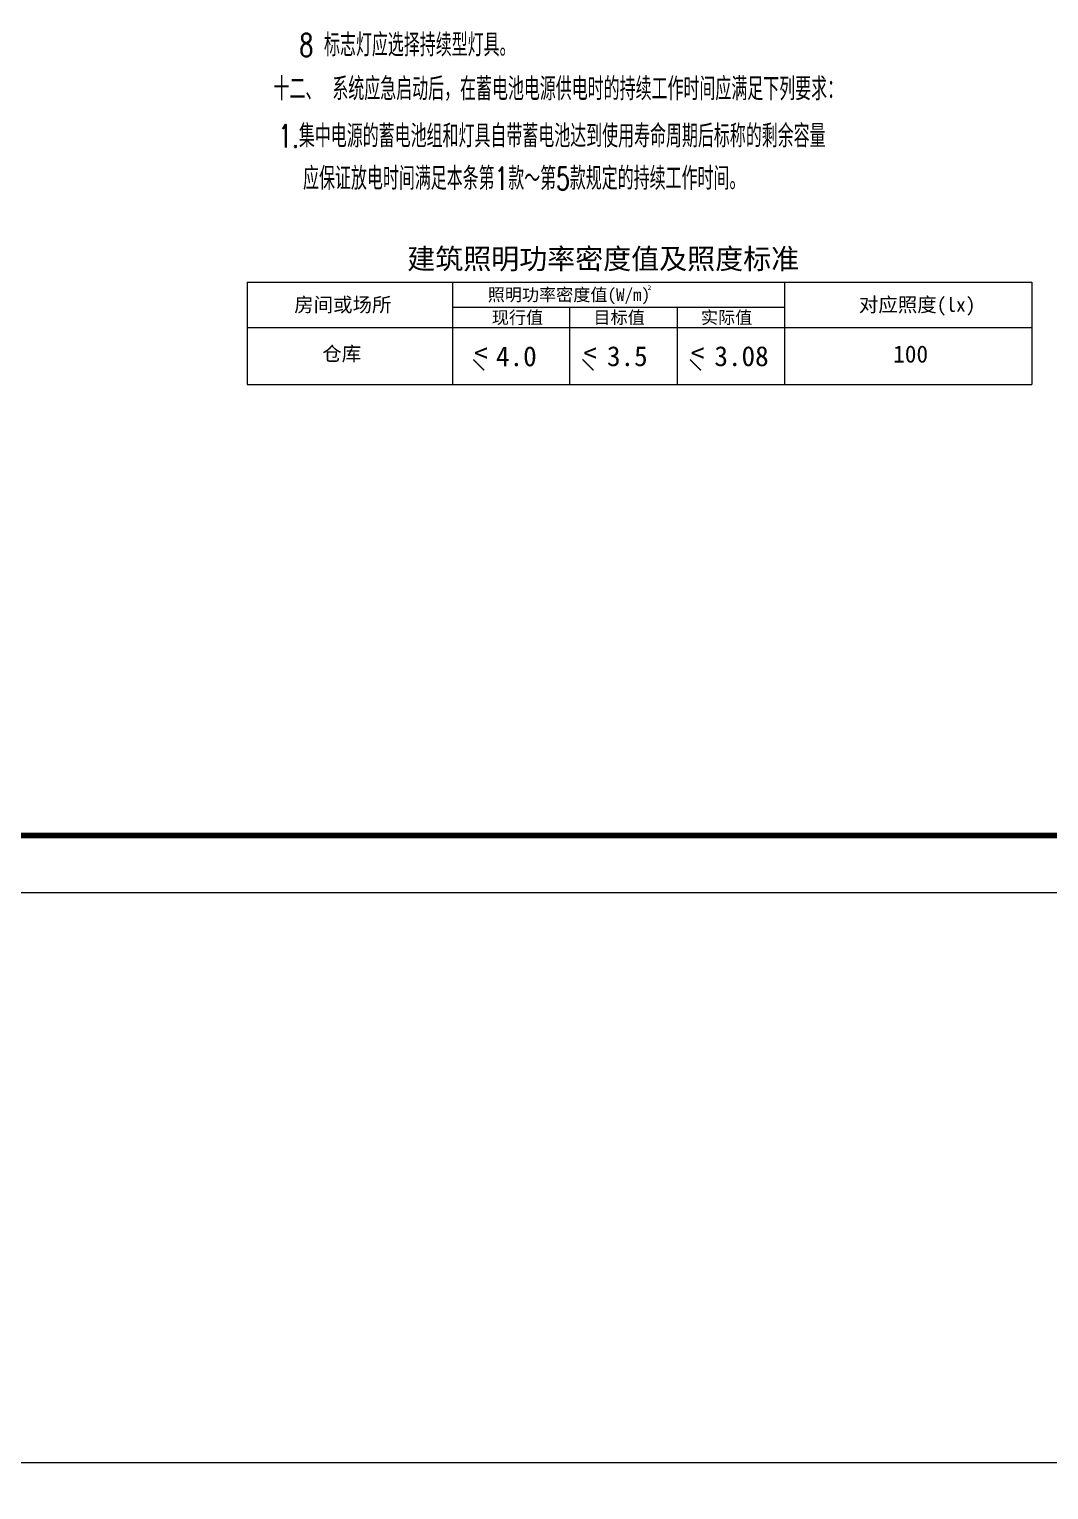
# Model space of a CAD drawing. Header units: inches. Extents: x -3272461 to -2504170, y 403793 to 1071042.
# Drawn here: x -3000102 to -2982215, y 898656 to 924275 of the extents above; entities that cross this region are included whole.
import ezdxf

# ---------------------------------------------------------------- set-up
doc = ezdxf.new("R2010")
doc.units = ezdxf.units.IN
doc.header["$LTSCALE"] = 1000
doc.header["$MEASUREMENT"] = 0
doc.layers.get('0').update_dxf_attribs({"lineweight": 18})
doc.layers.add('PUB_TITLE', color=153, linetype='Continuous', lineweight=18)
doc.layers.add('电气', color=7, linetype='Continuous', lineweight=18)
doc.styles.add('_HZTXT', font='simplex.shx', dxfattribs={"width": 0.8, "bigfont": 'hztxt.shx'})
doc.styles.add('黑体', font='', dxfattribs={"width": 0.8})
doc.styles.get('黑体').set_extended_font_data('黑体')

msp = doc.modelspace()

# ---------------------------------------------------------------- linework, layer by layer
for p, q in [((-2996278.3, 919841), (-2982511.9, 919841)), ((-2996278.3, 919841), (-2996278.3, 918041)), ((-2982511.9, 919841), (-2982511.9, 918041)), ((-2996278.3, 919041), (-2982511.9, 919041)), ((-2996278.3, 918041), (-2982511.9, 918041))]:
    msp.add_line(p, q)
at = {"color": 0}
msp.add_line((-2988735.5, 919398), (-2988735.5, 918041), dxfattribs=at)
for points in [[(-2992310.8, 918484.2, 25, 25, 0), (-2992118.4, 918291.7, 25, 25, 0)], [(-2990394.9, 918484.2, 25, 25, 0), (-2990202.5, 918291.7, 25, 25, 0)], [(-2988509.9, 918484.2, 25, 25, 0), (-2988317.4, 918291.7, 25, 25, 0)]]:
    msp.add_lwpolyline(points, format="xyseb")
at = {"layer": 'PUB_TITLE'}
for points in [[(-2970402.2, 909130.6), (-2970402.2, 951130.6), (-3029802.2, 951130.6), (-3029802.2, 909130.6)], [(-2970402.2, 857130.6), (-2970402.2, 899130.6), (-3029802.2, 899130.6), (-3029802.2, 857130.6)]]:
    msp.add_lwpolyline(points, close=True, dxfattribs=at)
msp.add_lwpolyline([(-2971402.2, 910130.6, 100, 100, 0), (-2971402.2, 950130.6, 100, 100, 0), (-3027302.2, 950130.6, 100, 100, 0), (-3027302.2, 910130.6, 100, 100, 0)], format="xyseb", close=True, dxfattribs=at)
at = {"layer": '电气'}
for p, q in [((-2992673.9, 919841), (-2992673.9, 918041)), ((-2986850.5, 919841), (-2986850.5, 918041)), ((-2992673.9, 919398), (-2986850.5, 919398)), ((-2990620.6, 919398), (-2990620.6, 918041)), ((-2988735.5, 919398), (-2988735.5, 918041))]:
    msp.add_line(p, q, dxfattribs=at)

# ---------------------------------------------------------------- texts
at = {"color": 7, "style": '_HZTXT', "width": 0.7}
for s, p in [('1.集中电源的蓄电池组和灯具自带蓄电池达到使用寿命周期后标称的剩余容量', (-2995730.8, 922201.4)), ('应保证放电时间满足本条第1款～第5款规定的持续工作时间。', (-2995297.5, 921457.4))]:
    msp.add_text(s, height=400, dxfattribs=at).set_placement(p)
at = {"style": '黑体'}
for s, height, p in [('建筑照明功率密度值及照度标准', 360, (-2993469.6, 920068.1)), ('照明功率密度值(W/m)', 220, (-2992057.6, 919508.4)), ('2', 81.6, (-2989253.3, 919702.3)), ('房间或场所', 250, (-2995452.7, 919318)), ('对应照度(lx)', 250, (-2985545.6, 919318)), ('现行值', 220, (-2991986.5, 919108.6)), ('目标值', 220, (-2990202.9, 919108.6)), ('实际值', 220, (-2988317.8, 919108.6)), ('仓库', 250, (-2994961.4, 918458.1)), ('<', 350, (-2992298.6, 918418.9)), ('4.0', 350, (-2991913, 918363.5)), ('<', 350, (-2990382.7, 918418.9)), ('3.5', 350, (-2989966.5, 918365.7)), ('<', 350, (-2988497.7, 918418.9)), ('3.08', 350, (-2988081.4, 918365.7)), ('100', 300, (-2984944.8, 918427.8))]:
    msp.add_text(s, height=height, dxfattribs=at).set_placement(p)
at = {"color": 7, "char_height": 400, "attachment_point": 7, "style": '_HZTXT'}
for s, insert, width in [('{\\W0.7;8 标志灯应选择持续型灯具。}', (-2995361.7, 923795.3), 5356.385), ('{\\W0.7;十二、 系统应急启动后，在蓄电池电源供电时的持续工作时间应满足下列要求：}', (-2995815.9, 923015.4), 14702.385)]:
    msp.add_mtext(s, dxfattribs=dict(at, insert=insert, width=width))

doc.saveas('drawing.dxf')
